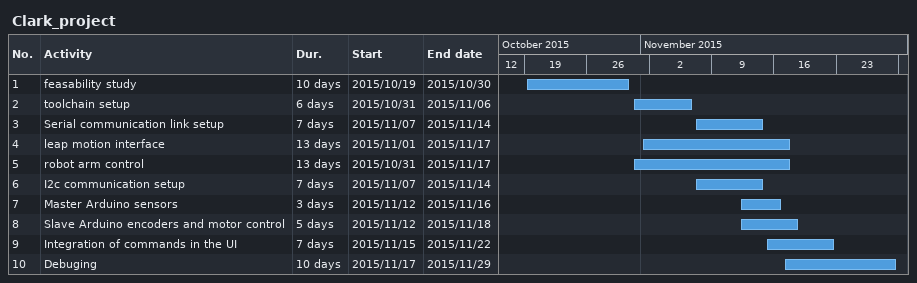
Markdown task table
Clark_project

| ID | Task | Duration | Start | Finish |
|---|---|---|---|---|
| 1 | feasability study | 10d | 2015-10-19 | 2015-10-30 |
| 2 | toolchain setup | 6d | 2015-10-31 | 2015-11-06 |
| 3 | Serial communication link setup | 7d | 2015-11-07 | 2015-11-14 |
| 4 | leap motion interface | 13d | 2015-11-01 | 2015-11-17 |
| 5 | robot arm control | 13d | 2015-10-31 | 2015-11-17 |
| 6 | I2c communication setup | 7d | 2015-11-07 | 2015-11-14 |
| 7 | Master Arduino sensors | 3d | 2015-11-12 | 2015-11-16 |
| 8 | Slave Arduino encoders and motor control | 5d | 2015-11-12 | 2015-11-18 |
| 9 | Integration of commands in the UI | 7d | 2015-11-15 | 2015-11-22 |
| 10 | Debuging | 10d | 2015-11-17 | 2015-11-29 |
